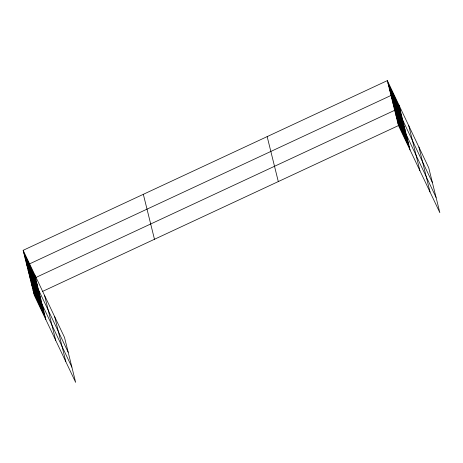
<?xml version="1.0" encoding="UTF-8"?>
<svg xmlns="http://www.w3.org/2000/svg" width="463" height="463" viewBox="0 0 463 463"><rect width="100%" height="100%" fill="white"/><g stroke="black" fill="none" stroke-linecap="round" stroke-linejoin="round"><path stroke-width="0.69" d="M23.15 250.315L64.513 337.429L75.654 382.386L34.291 295.272L23.15 250.315L387.346 80.614L428.709 167.728L439.85 212.685L398.487 125.571L387.346 80.614M34.291 295.272L39.378 292.905M42.555 291.424L398.487 125.571M387.959 83.085L399.552 107.497M388.573 85.562L400.165 109.968M389.186 88.034L400.779 112.445M389.8 90.505L401.386 114.917M390.413 92.976L402 117.388M432.384 182.561L391.021 95.453L26.825 265.154L68.188 352.262M391.634 97.924L403.227 122.336M392.248 100.396L403.84 124.807M392.861 102.867L404.454 127.279M393.475 105.344L405.067 129.75M394.088 107.815L405.681 132.227M436.065 197.394L394.702 110.287L30.5 279.988L71.863 367.101M395.333 112.833L406.919 137.245M395.963 115.38L407.55 139.791M396.594 117.932L408.187 142.338M397.225 120.478L408.817 144.89M397.856 123.025L409.448 147.437M23.763 252.792L35.356 277.198M24.377 255.263L35.964 279.675M24.99 257.735L36.577 282.146M25.598 260.206L37.19 284.618M26.212 262.683L37.804 287.089M27.439 267.626L39.031 292.037M28.052 270.097L39.644 294.509M28.665 272.574L40.252 296.98M29.279 275.045L40.866 299.457M29.887 277.516L41.479 301.928M31.131 282.534L42.723 306.946M31.762 285.086L43.354 309.492M32.398 287.633L43.985 312.045M33.029 290.179L44.616 314.591M33.66 292.726L45.247 317.138M418.888 147.031L430.023 191.989M408.765 125.716L419.9 170.673M398.938 105.026L410.079 149.983M267.163 136.614L278.304 181.571M143.333 194.315L154.474 239.273M54.686 316.738L65.827 361.696M44.564 295.417L55.705 340.374M34.742 274.727L45.878 319.684"/></g></svg>
